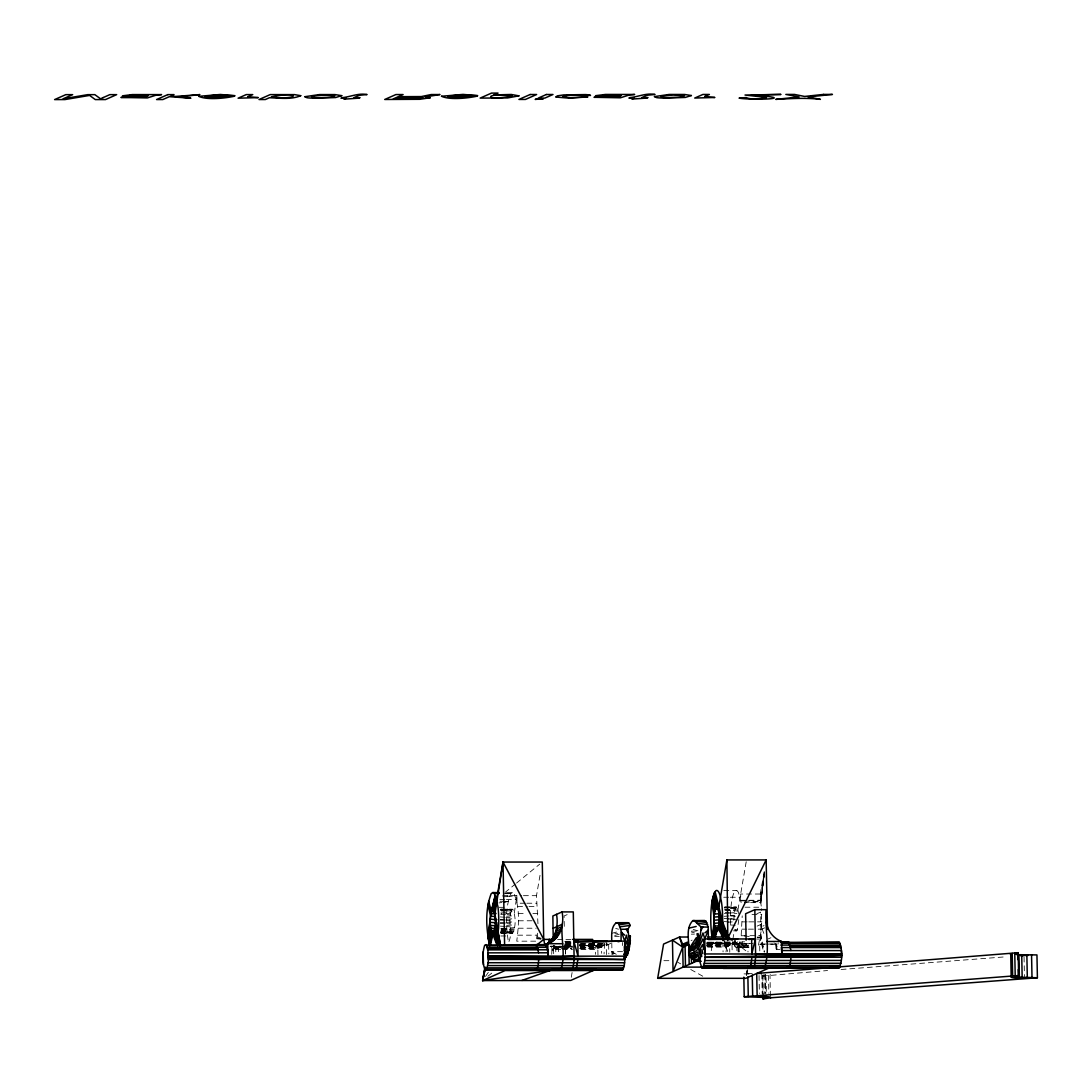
<?xml version="1.0" encoding="UTF-8"?>
<svg xmlns="http://www.w3.org/2000/svg" width="1092" height="1092" viewBox="0 0 1092 1092"><rect width="100%" height="100%" fill="white"/><g stroke="black" fill="none" stroke-linecap="round" stroke-linejoin="round"><path stroke-width="0.75" stroke-dasharray="5 3.75" d="M733.838 920.215L734.411 911.383L736.104 907.07L737.387 908.134L738.533 913.54M738.82 919.601L737.209 930.466L735.912 931.039L735.012 929.251M537.455 933.196L536.363 941.181L516.734 941.181C518.741 925.497 520.283 908.285 513.895 893.433L512.366 892.587L505.814 892.587M537.96 923.723L536.5 895.672L540.554 872.126M749.221 936.417L741.168 935.762L742.205 915.874M758.435 945.194L761.534 929.142L761.452 908.653M516.584 900.654L516.871 895.672L514.291 913.103L501.351 913.881M512.366 892.587L510.824 893.679C504.75 908.776 506.115 926.016 508.34 941.836M551.706 954.244L552.129 946.532L572.099 946.518M760.837 903.139L764.318 874.883M764.496 873.068L760.769 902.647L744.416 902.647M501.242 933.291L512.694 933.291C516.079 926.18 515.806 916.611 512.885 909.322L500.778 909.199M780.029 949.59L776.712 949.59L778.227 942.887M745.003 907.22L761.37 907.22L760.633 901.596L764.386 873.259M744.389 902.47L760.633 901.596L764.482 871.689M760.346 897.16L764.386 871.252M726.003 951.883L727.586 941.973M508.968 941.563C513.336 931.217 506.797 919.123 512.23 909.199M571.28 977.272L572.099 972.535M711.261 950.695L712.407 944.048L713.595 943.297M737.933 909.827L746.246 861.547M732.841 939.407L734.193 931.558M749.03 900.627L760.401 900.272L760.291 894.02L764.195 871.293M747.146 970.283L746.314 975.101L747.31 970.106M747.46 970.037L746.437 975.006L747.706 970.037M747.542 970.242L746.464 975.088L747.597 970.365M604.545 943.42L604.067 953.944M732.896 942.464L735.776 947.651L738.806 945.208L740.117 941.236L743.393 941.236M762.926 995.645L762.557 976.071L766.038 974.678L766.366 996.955M485.49 976.48L488.342 972.385M565.642 954.135L565.56 949.194L568.604 946.191L568.55 944.089L572.481 942.341L564.973 942.328M739.284 951.896L739.175 946.955L742.26 943.952L742.219 941.864L746.15 941.85L746.218 945.576L747.856 945.563L747.993 951.951M487.851 976.303L493.052 972.044M504.982 892.519L515.274 884.111M516.557 883.059L539.721 864.141M564.878 948.347A40.732 3.686 -1 0 1 565.56 949.194L568.645 947.815L568.604 946.191M603.849 942.765L603.903 945.617L580.63 945.631L607.316 944.908L610.728 943.392M742.219 941.864L737.81 943.816L707.862 943.038M738.124 951.978L737.96 943.747L739.175 946.955L742.273 945.59L747.856 945.563M567.158 914.632L564.086 915.983L564.332 929.21M579.497 945.153L583.851 943.242M597.966 954.954L597.774 945.44L580.125 945.904M580.248 947.255L600.204 947.255L599.112 944.853L600.15 944.403L600.204 947.255L599.167 947.269L599.112 944.853L580.835 944.853M579.866 943.816L602.511 943.351L602.566 946.218L580.958 946.218M606.456 954.572L606.251 944.143L607.288 943.693L607.316 944.908L595.468 949.371L579.402 949.371M691.1 940.553L692.123 940.103M712.407 944.048L717.853 941.645M757.125 926.112L765.028 922.644M763.84 933.387L761.301 926.794L764.059 925.579M706.701 946.082L728.309 946.082L728.255 943.229L707.288 943.679M707.398 945.044L730.684 945.03L730.63 942.178L706.319 942.642M761.929 929.074L764.673 927.859M707.657 947.133L725.948 947.119L737.769 941.905L737.81 943.816M768.181 938.943L770.925 937.728M565.683 945.358L568.55 944.089L564.619 944.089L573.873 941.222M550.409 946.409A40.732 3.686 -1 0 1 553.958 946.641L557.207 946.15L550.586 946.122M759.786 950.941L759.663 944.553L761.165 943.911L777.6 944.457L776.303 943.747L777.081 946.75M756.838 913.745L760.619 912.107L761.165 943.911M503.453 902.688L508.19 901.296L503.289 901.309M614.7 935.489L619.314 934.192M762.557 976.071L827.572 970.542M611.725 933.332L618.058 931.626M741.14 902.647L738.41 892.273L736.895 890.581L735.353 890.895L733.865 893.038A28.665 5.938 90 0 0 730.616 926.78M498.88 902.961L501.979 902.415M503.535 902.128L508.19 901.296L503.221 901.733M553.958 946.641L556.784 946.314M500.218 922.904L505.118 922.508M506.756 922.385L514.946 921.716M727.299 919.177L733.851 918.645M500.218 919.764L505.105 919.382M506.743 919.246L514.892 918.604M727.395 922.276L732.282 921.894M506.62 925.443L514.837 924.801M724.105 916.311L729.033 915.942M730.671 915.806L733.961 915.56M841.113 969.491L1005.377 956.838M506.552 916.256L514.66 915.669M724.337 913.39L729.279 913.048M730.93 912.939L734.233 912.721M501.365 928.541L514.564 927.654M759.663 944.553L762.052 944.403A40.732 3.645 -1.2 0 1 765.055 944.239M500.846 912.967L510.783 912.434M724.76 909.554L737.66 908.981M501.46 931.804L511.138 931.38M501.351 911.001L511.302 910.632M734.179 929.852L737.496 929.729M752.238 973.491L743.775 973.887L749.167 973.982M740.908 900.886L747.406 900.682M565.765 946L572.413 945.822M749.726 943.638L732.022 944.116L752.948 943.543M724.187 907.984L729.019 907.875M730.63 907.834L737.073 907.67M500.464 932.964L505.296 932.855M506.906 932.814L511.725 932.691M500.272 909.759L505.268 909.663M506.934 909.636L511.916 909.554M733.565 930.875L736.882 930.821M748.812 947.487L735.776 947.651L748.866 947.651M741.168 935.762L760.824 935.598L764.537 952.006M725.17 907.179L736.431 907.138M501.105 933.264L512.366 933.223M757.234 937.346L760.496 937.332L764.168 952.047M568.645 947.815L564.701 947.815M614.769 933.332L617.813 933.319M614.673 936.349L619.246 936.349M723.805 890.594L736.895 890.581M505.719 893.447L513.895 893.433M504.286 893.679L510.824 893.679M760.291 894.02L740.649 894.02L740.772 900.272L747.324 900.272M502.702 895.672L521.771 895.672M523.409 895.672L536.5 895.672M507.166 896.191L515.342 896.191M502.866 896.655L509.404 896.655M723.737 897.242L728.651 897.242M730.289 897.242L740.103 897.242M499.877 899.371L504.777 899.371M506.415 899.371L516.229 899.371M748.948 900.272L760.401 900.272M525.197 903.221L517.007 903.221L516.871 895.672M526.822 903.221L536.65 903.221M517.553 906.51L527.368 906.51M529.006 906.51L537.182 906.51M499.099 907.316L507.275 907.316M724.651 907.083L736.104 907.07M518.168 913.376L526.358 913.376M532.896 913.376L537.81 913.376M752.006 914.386L761.82 914.373M518.386 920.788L534.766 920.774M742.246 921.866L747.146 921.866M748.784 921.866L761.875 921.853M518.222 928.214L536.227 928.214M501.31 928.992L514.387 928.978M741.905 929.156L746.805 929.156M748.443 929.156L756.619 929.156M758.258 929.156L761.534 929.142M501.051 930.534L510.865 930.534L512.694 933.291M500.818 931.135L513.909 931.121M691.427 931.121L699.044 931.121L693.188 929.428M500.245 932.595L505.159 932.595M506.797 932.595L513.336 932.595M691.318 934.151L694.362 934.151M517.663 935.175L537.291 935.175M500.832 935.981L507.37 935.981M756.906 939.038L760.168 939.038L763.758 952.087M557.602 939.407L564.264 939.407M565.929 939.407L572.59 939.407M565.67 941.29L572.317 941.277M564.646 941.741L571.293 941.741M707.343 942.191L730.63 942.178M706.811 942.369L736.745 942.355L736.909 950.695M565.601 942.778L572.263 942.778M707.138 942.956L735.407 942.956L735.353 940.089M706.647 943.229L728.255 943.229M565.929 943.365L572.577 943.365M580.889 943.365L602.511 943.351M707.78 943.406L734.384 943.406L734.329 940.553L735.407 942.956M564.905 943.829L571.553 943.816M706.442 944.007L750.027 944.116M565.233 944.416L571.88 944.416M580.193 944.403L600.15 944.403M707.602 944.266L725.893 944.266L726.043 952.115M564.701 944.594L571.348 944.594M579.661 944.594L606.265 944.58M707.07 944.457L732.022 944.443M565.861 944.867L572.522 944.867M565.028 945.181L571.676 945.181M579.988 945.181L604.927 945.167M738.806 945.208L748.621 945.194M564.523 945.454L571.184 945.454M579.497 945.454L597.774 945.44M706.374 945.495L729.647 945.495M565.656 945.631L572.317 945.631M565.165 945.904L571.812 945.904M734.261 945.972L752.265 945.972M572.645 946.218L559.336 946.232L552.238 949.357L552.334 954.026M550.122 946.45L571.635 946.436M579.92 946.668L601.542 946.668L601.665 953.33M707.329 946.532L727.286 946.532M749.003 947.064L737.55 947.064L748.866 947.255M556.975 947.269L563.622 947.269M565.287 947.269L571.935 947.269M555.951 947.719L560.933 947.719M562.598 947.719L572.577 947.719M580.889 947.719L599.167 947.269M553.671 953.766L553.521 945.918L554.613 948.306L571.239 948.306M579.552 948.306L597.843 948.293L596.751 945.89L596.805 948.757L580.18 948.757M553.576 948.771L560.237 948.757M561.889 948.757L571.867 948.757M560.728 949.357L552.238 949.357L551.405 946.518M562.421 949.357L572.617 949.357M622.563 951.664L611.943 951.678L613.076 954.654M663.881 960.687L670.215 960.687M500.914 909.226L512.558 909.267M500.027 901.255L504.927 901.282M724.515 907.22L729.347 907.316M730.957 907.343L735.79 907.425M506.579 932.827L513.022 932.937M506.552 909.636L513.199 909.8M744.198 900.996L760.633 901.596M730.343 908.326L735.175 908.503M500.723 931.367L505.569 931.558M507.179 931.612L513.622 931.858M500.518 910.551L505.5 910.755M507.152 910.824L513.786 911.11M724.952 909.773L734.643 910.305M501.228 929.347L514.155 930.056M724.924 910.223L738.151 910.987M500.723 928.801L510.647 929.374M730.33 924.965L735.189 925.306M500.641 914.181L505.5 914.509M507.125 914.618L510.36 914.837M725.347 912.612L736.882 913.431M500.382 926.125L505.323 926.466M506.975 926.589L510.264 926.821M724.051 921.552L728.937 921.935M500.327 916.925L505.214 917.307M506.838 917.43L510.1 917.676M730.548 915.847L735.476 916.229M500.191 923.122L505.118 923.504M506.756 923.627L510.046 923.887M724.105 918.413L729.006 918.809M730.644 918.945L737.182 919.464M500.177 919.983L505.077 920.379M506.715 920.501L509.991 920.761M757.275 937.072L760.496 937.332M536.745 938.765L540.922 939.147M536.868 937.96L540.977 938.833M760.742 944.075L762.052 944.403M615.697 928.446L618.536 929.21M691.4 931.981L694.416 932.855M537.059 936.718L541.059 938.328M773.928 942.956L776.03 943.843L776.712 949.59M677.832 962.284L680.698 963.881M690.745 969.505L705.077 977.517M616.257 954.326L611.943 951.678L613.745 954.504M607.316 944.908L606.251 944.143L606.21 941.727M735.012 942.246L746.983 951.664M614.209 953.657L611.943 951.678L614.182 954.244M599.112 944.853L600.19 946.819M730.684 945.03L729.592 942.628L729.784 952.156M728.309 946.082L727.231 943.679L727.381 951.528M724.638 941.359L725.893 944.266M564.25 945.986L565.56 949.194M594.253 943.665L595.399 946.518L595.549 954.367M713.663 943.502L713.172 942.041M723.668 939.898L725.948 947.119M760.906 924.474L761.301 926.794M738.779 951.937L737.96 943.747L738.656 951.746M768.14 944.102A40.732 3.645 -1.2 0 1 776.03 943.843L776.494 952.811M776.03 943.843L776.207 951.405M601.487 943.816L601.542 946.668M553.398 945.249L553.576 953.698M1024.05 957.042L1024.432 976.603M770.392 996.191L769.997 974.979A17.199 1.515 -1.1 0 0 770.338 974.569M768.509 975.374L768.85 993.324M765.437 974.392L765.82 993.966M765.137 975.156L765.478 993.092M763.991 974.16L764.373 993.734M762.762 975.552L763.172 996.764M761.793 973.968L762.175 993.543M759.049 975.484L759.39 993.433M732.991 941.14L733.046 943.993L731.968 941.591L732.145 951.118M722.863 941.973L723.054 951.883M622.385 942.492L622.44 945.549M611.779 942.928L612.011 954.667M608.64 944.307L608.831 953.917M565.506 948.757L565.615 954.736M558.312 946.682L558.435 953.343M555.692 946.791L555.842 954.79M554.559 945.454L554.613 948.306M742.26 943.952L742.273 945.59M739.175 946.955A40.732 3.645 -1.2 0 1 746.573 945.713"/><path stroke-width="1.5" d="M486.063 944.607C489.175 952.374 489.489 962.571 485.885 970.16L485.189 970.024C481.845 962.448 482.35 953.07 484.684 945.208L545.823 944.58L547.542 949.808L548.034 956.21L547.788 943.706C560.524 939.27 564.482 924.023 562.093 911.916L573.3 911.916L574.133 959.581L573.041 967.922L571.744 970.215L560.524 970.187L559.159 969.054M490.458 945.153L493.065 933.291C496.45 926.18 496.164 916.611 493.256 909.336L495.864 896.723M714.55 892.573C716.584 904.708 722.631 919.136 716.939 931.176L716.284 931.039C713.363 923.764 713.09 914.195 716.475 907.083L713.991 893.761M560.524 970.187C566.202 955.95 560.674 939.202 562.203 924.282L553.043 928.35L553.221 936.799M751.91 966.857L753.275 967.976L764.496 967.949C770.693 949.671 764.537 928.76 766.052 909.677L754.831 909.677L755.664 957.343L754.572 965.683L753.275 967.976L701.842 967.853L700.122 962.571L699.74 958.203L700.545 957.848L698.471 948.32L702.948 938.861C704.927 948.047 706.838 959.226 702.538 967.99M781.149 942.314L839.352 942.314C842.464 950.081 842.751 960.291 839.134 967.867L764.496 967.949L763.131 966.816M483.033 960.414L483.196 951.91L483.456 964.755M495.195 895.222C492.601 907.22 487.223 921.061 492.41 933.169L489.817 945.781M628.159 951.937L629.169 949.562L628.883 945.931L626.494 935.162L624.692 941.113L624.856 959.54L538.738 959.445L488.26 957.616L562.926 958.107L538.738 959.445L538.165 965.505L536.363 970.106L485.189 970.024M577.873 959.595L576.18 969.505L571.744 970.215L570.379 969.095M534.998 968.973L535.667 969.969L622.481 970.187L624.283 965.601L624.856 959.54L488.274 956.169L624.87 956.169L624.324 946.832L626.453 941.072L628.282 950.531L628.05 953.698L627.231 952.947M841.086 947.583L781.34 947.556L781.654 950.545L841.4 950.572L841.523 957.22L751.91 957.356L750.818 965.71L749.522 968.017L701.842 967.853M751.91 957.356L704.941 957.329L791.072 955.295L841.55 955.323L791.045 957.193L789.953 965.533L788.642 967.84L748.812 967.881L748.157 966.884M630.398 935.953L629.524 947.255M712.516 936.704L714.209 920.228L712.284 900.272M629.975 943.788L630.371 940.198M712.68 937.455L714.359 923.3L720.87 922.795M487.96 937.305L490.554 916.174L488.015 904.913M488.028 937.728L490.363 919.191L496.901 919.723M488.179 938.656L490.335 922.344L496.915 922.863M549.89 942.778L544.403 945.208C555.801 939.857 558.599 925.702 556.524 914.345L562.093 911.916M488.411 940.021L490.485 925.429L495.427 925.784M713.144 936.868L714.659 926.098L719.532 925.743M731.408 939.639L708.394 938.902L708.189 927.094L705.855 921.129L692.792 920.638C684.67 928.978 690.035 942.573 688.683 952.797C688.67 958.203 694.662 960.878 699.399 959.936L699.74 958.203L695.7 959.882M488.684 941.727L490.786 928.227L495.754 928.514M544.703 944.321L543.72 939.42L542.287 862.038L503.03 862.052L494.881 914.277L500.627 945.863M727.845 940.321L726.89 859.936L766.161 859.923L767.485 929.415M628.91 950.04L630.057 935.68M579.197 969.355L595.836 969.355L570.747 980.425L482.65 980.561L484.875 967.553M489.066 943.133L491.236 930.548L494.512 930.548M494.43 911.957L503.03 862.052L543.72 939.42L552.62 939.407M657.671 978.336L683.114 967.116L726.33 967.102L723.368 968.413L768.236 968.399L745.754 978.323L657.671 978.336L663.581 944.061L679.538 937.018L687.851 937.018M718.85 906.688L726.89 859.936M493.884 910.264L496.205 897.979M575.866 969.355L552.566 969.368L549.945 970.529L482.65 980.561L485.121 967.457M491.782 932.227L489.462 944.525C486.077 927.995 485.039 909.65 491.195 893.679L492.724 892.587L499.276 892.587M732.363 940.144L728.378 937.004L721.539 935.762L722.617 921.866A28.665 5.938 90 0 0 721.28 900.886L720.147 895.781A28.665 5.938 90 0 0 715.71 890.854L712.926 897.01L711.861 902.483A28.665 5.938 90 0 0 712.134 937.359M688.629 952.074C698.539 948.156 700.723 936.363 701.05 926.971L694.034 920.488M593.215 970.515L505.105 970.542L482.65 980.561L485.38 967.321M714.1 937.564L715.656 930.111M494.703 911.247L491.386 911.37L495.55 895.877M482.65 980.561L485.49 967.635M491.96 909.895L495.304 895.426M704.859 932.923L708.394 929.974L704.804 938.902L755.405 938.983L751.801 953.998L704.968 953.958L704.804 938.902L702.989 932.964L699.085 943.734L697.119 947.365L694.239 949.74M696.942 937.987L696.068 941.591L688.615 950.477M714.837 936.922L716.284 931.039M715.26 937.236L716.939 931.176M611.738 940.717C611.657 934.711 611.015 927.067 616.12 922.849L629.183 923.327L630.18 925.443L627.914 929.183L629.21 940.744M1018.085 959.759L1018.167 952.702L756.715 973.436L757.152 996.273A17.199 1.515 -1.1 0 1 770.433 997.815L1037.4 977.763L1036.95 954.927L1016.734 954.667M1037.4 977.763L1015.096 976.971L1018.618 975.538L1018.167 952.702M770.433 997.815L762.994 998.907L766.475 997.515L744.212 996.737L743.843 977.149M628.282 950.531L624.365 957.384M624.269 950.6L626.098 946.723L627.013 951.269L624.542 955.746M707.807 937.018L728.378 937.004L766.161 859.923M701.105 930.125L702.798 927.053M690.431 957.397L695.522 955.773L693.324 959.39L697.01 956.892L696.655 954.544L694.362 954.299L689.994 956.783M623.655 954.544L625.443 951.733M625.102 957.821L627.463 954.217L627.477 955.336L627.054 954.79M688.588 949.467L696.314 937.673M698.471 948.32L696.355 950.791L694.608 951.501L693.311 950.75M623.928 959.104L626.412 956.496L623.928 957.739M688.629 951.364L695.604 945.058L697.993 938.287L696.983 933.756M535.995 945.645L543.72 939.42M689.38 955.664L693.611 952.579L695.427 953.139L697.652 952.006L698.73 957.602M691.741 958.462L695.522 955.773M556.524 914.345L552.866 915.983L553.043 928.35M699.399 959.936L683.114 967.116L682.664 944.28L679.538 937.018L682.718 947.133L673.054 971.552L672.454 940.144L682.718 947.133L688.779 944.457L689.175 964.441M556.401 929.033L561.902 926.617M555.869 931.312L561.37 928.896M555.105 933.524L560.606 931.094M554.122 935.639L559.623 933.21M535.176 945.153L545.618 944.662L544.444 945.14M552.948 937.632L558.435 935.202M551.556 939.489L557.057 937.059M549.999 941.195L555.5 938.765M548.266 942.724L553.767 940.294M546.396 944.061L551.897 941.645M754.831 909.677L745.618 913.745L746.123 940.198M839.352 942.314L781.312 942.887M1014.659 954.135L1017.962 953.234M521.908 980.439L549.945 970.529M1018.618 975.538L744.212 996.737M688.806 928.159L696.191 926.466M575.17 941.754L624.692 941.113L618.509 923.341M748.921 939.529L751.637 938.929L751.801 953.998L841.563 953.876L791.072 955.295L755.691 953.985M752.757 939.543L755.405 938.983M617.99 941.713L621.089 941.113L621.075 932.186L624.733 935.134M688.724 953.534L693.611 952.579M619.533 924.719L629.183 923.327M620.324 926.753L630.18 925.443M628.009 922.685L617.349 922.699M705.855 921.129L698.361 921.047M714.209 920.228L720.761 919.696M720.816 916.57L714.236 917.075L712.434 899.549M1020.624 955.664L1028.487 955.35M719.382 913.717L714.427 914.059L712.653 898.416M696.873 961.056L700.19 960.837M718.427 928.555L715.11 928.418L718.331 928.227M488.301 903.029L490.909 913.513L495.877 913.24M781.503 942.628L788.874 942.287L790.922 950.531M488.26 957.616L538.752 957.548L574.16 956.21M627.914 929.183L620.857 929.306M592.601 941.836L621.089 941.113M686.418 945.058L687.441 945.044L687.4 942.191L686.377 942.642L686.418 945.508M536.773 945.126L544.772 945.017L536.541 944.539L538.602 952.797L547.87 952.797M780.985 942.396L788.874 942.287L781.531 942.806M692.792 920.638L704.695 920.501M708.189 927.094L701.05 926.971M766.898 954.49L841.563 953.876M841.55 955.323L766.884 955.869L791.045 957.193M766.666 941.481L781.572 941.454L781.817 953.958L781.654 950.545M486.732 945.604L546.478 945.536M487.319 947.406L547.078 947.337M487.523 948.443L538.001 948.375M487.796 949.876L547.542 949.808M538.602 952.797L488.124 952.852L488.26 959.513L538.738 959.445M488.056 962.721L624.651 962.748M487.687 965.574L624.283 965.601M487.182 967.853L623.764 967.881M486.568 969.423L623.15 969.45M492.724 892.587L499.18 893.447M715.11 928.418L718.372 928.418M707.793 939.065L737.714 939.052L708.421 939.516M572.59 939.407L592.56 939.393L593.693 942.246M573.982 941.277L607.234 941.277L574.624 941.741M840.021 943.311L781.817 943.283M687.332 943.693L684.002 943.693L684.056 946.546M840.608 945.112L780.862 945.085M790.321 946.122L840.813 946.15M841.318 960.428L704.722 960.551M696.273 961.315L701.255 961.315M840.936 963.281L704.354 963.39M840.431 965.56L703.835 965.669M839.816 967.13L703.221 967.239M839.134 967.867L787.946 967.703L787.291 966.707M547.788 943.706L562.694 943.72M488.274 956.169L562.94 956.742M718.481 909.418L715.26 909.24L713.294 895.877M490.909 913.513L495.768 913.84M490.554 916.174L495.44 916.557M616.12 922.849L620.843 923.313M695.195 921.129L706.865 922.522M696.792 923.245L707.657 924.555M716.475 907.083L718.304 909.827M492.41 933.169L496.437 943.734L498.594 928.227A28.665 5.938 90 0 0 497.925 906.524L494.267 893.447M622.481 970.187L621.116 969.054M535.667 969.969L536.363 970.106M715.123 891.714L722.617 921.866L728.378 937.004L721.662 934.616L718.154 929.005M781.572 941.454C773.409 938.465 767.389 930.657 766.407 922.044M718.973 924.201L722.058 931.08L728.378 937.004L722.467 924.869L718.741 912.148L722.494 924.46L728.378 937.004L721.853 932.95L718.632 926.862M719.055 914.946L722.426 925.839L728.378 937.004L722.262 929.156L719.178 921.184M837.769 966.734L838.438 967.744M574.133 969.109L574.802 970.119M728.378 937.004L722.358 927.34L719.191 918.031M626.194 929.251L627.982 932.322M687.441 944.607L686.377 942.642L687.441 945.044M685.08 946.095L684.002 943.693L685.039 943.229L685.462 966.065M722.822 940.321L722.768 937.018L724.01 939.912M549.358 942.683L549.29 939.407L550.423 942.259M722.768 937.018L723.668 939.898M493.707 932.595L497.652 945.754M549.29 939.407L550.136 942.259M488.588 901.2L491.386 911.37M494.28 931.135L497.966 944.553M698.034 933.483L699.412 938.547M701.76 956.524L700.108 949.057L702.579 944.512L703.767 949.685M494.758 928.992L498.594 944.375M495.113 926.316L499.522 945.822M701.91 949.521L702.852 953.739M714.468 892.696L717.744 908.148M495.304 923.3L499.972 945.795M714.236 893.038L717.13 907.206M495.331 920.147L500.327 945.89M495.181 917.075L500.286 944.594M713.663 894.758L715.833 907.78M712.926 897.01L714.782 911.383M556.715 926.712L556.797 929.947M1031.558 954.845L1032.008 977.681M1026.862 954.981L1027.313 977.818M1021.73 954.968L1022.167 977.804M1018.932 954.858L1019.382 977.695M1018.276 969.546L1018.413 976.071M1014.755 953.029L1015.205 975.866M1012.216 953.412L1012.666 976.248M762.926 995.645L762.994 998.907M752.265 975.115L752.675 996.327M747.883 976.903L748.266 996.477M693.843 959.022L693.898 962.352M691.4 956.742L691.536 963.403M503.03 862.052L504.613 945.112M758.162 973.436A17.199 1.515 -1.1 0 1 760.947 973.477M1024.46 978.241A17.199 1.556 -1.1 0 1 1011.178 976.671L1010.728 953.835A17.199 1.556 -1.1 0 0 1010.387 954.244M1024.009 955.404A17.199 1.556 -1.1 0 1 1019.778 955.35M271.485 96.751C296.574 101.01 304.354 90.677 271.485 96.751M341.728 95.646L335.654 97.543L315.219 98.239A16.325 1.447 -1.1 0 1 307.016 97.734L304.682 96.724L319.478 94.567L334.93 94.581L341.728 95.646M691.386 95.536L685.312 97.434L664.878 98.13A16.325 1.447 -1.1 0 1 656.688 97.638L654.34 96.615L669.137 94.458L684.588 94.472L691.386 95.536M300.723 95.673C291.605 99.781 279.538 98.062 269.369 97.748L265.315 99.536L258.995 99.536L270.215 94.594L294.485 94.608L300.723 95.673M590.444 95.427L573.86 94.936A8.163 0.723 -1.1 0 0 567.799 95.277L562.598 96.683L570.584 97.652L587.905 96.874L569.355 98.198L555.664 97.038L557.452 95.837L563.772 94.908L585.394 94.581A13.568 1.201 -1.1 0 1 589.939 95.141L590.444 95.427M766.461 97.461C761.247 98.976 750.027 99.85 746.3 97.543L739.066 98.116C752.702 100.546 803.043 98.608 751.433 95.018L780.985 94.431L745.017 95.031L766.461 97.461M205.173 96.697L213.5 97.761L226.672 96.683L205.173 96.697M447.87 96.615L456.197 97.679L469.369 96.615L447.87 96.615M512.216 95.714C483.538 102.279 483.565 91.905 512.216 95.714M145.154 96.983L120.925 97.434L147.379 97.925L155.856 95.236L161.589 94.608L132.364 94.581L122.481 95.809L145.154 96.983M618.236 96.833L594.007 97.297L620.447 97.789L628.924 95.1L634.67 94.458L605.446 94.444L595.549 95.673L618.236 96.833M248.075 96.669L258.231 97.611L238.097 98.198L246.26 94.594L252.757 94.594L248.075 96.669M704.709 96.519L714.864 97.475L694.73 98.048L702.893 94.458L709.391 94.458L704.709 96.519M147.952 95.714L146.601 96.451L129.566 95.591L147.952 95.714M621.02 95.564L619.669 96.314L602.648 95.441L621.02 95.564M312.012 96.301L311.425 96.86L312.408 97.325A9.05 0.805 -1.1 0 0 317.403 97.72L330.712 97.243L334.916 95.891L323.56 94.99L312.012 96.301M661.67 96.205L661.097 96.751L662.066 97.215A9.05 0.805 -1.1 0 0 667.062 97.611L680.384 97.133L684.575 95.782L673.218 94.881L661.67 96.205M430.221 97.734L419.669 99.304L384.712 99.481L395.905 94.554L403.098 94.554L398.293 96.669L421.335 96.574L431.176 94.54L439.994 94.54L424.993 96.97L430.221 97.734M422.973 97.857L416.885 98.799L393.202 98.908L397.038 97.229L422.973 97.857M198.826 96.342C206.347 100.027 224.01 98.553 234.452 96.205L206.088 96.219L217.076 95.018L234.985 95.727L220.311 94.472L198.826 96.342M441.523 96.26C449.044 99.959 466.707 98.485 477.149 96.137L448.785 96.137L459.773 94.949L477.695 95.659L463.008 94.403L441.523 96.26M518.918 95.85L507.589 97.939L480.152 98.103L491.523 93.093L498.034 93.093L493.857 94.922L511.288 94.472L518.918 95.85M103.235 97.557L100.546 98.799L94.84 94.649L87.729 94.649L63.036 98.812L72.659 94.649L65.793 94.649L54.6 99.59L64.906 99.577L89.612 95.414L95.291 99.577L105.487 99.577L116.667 94.635L109.842 94.635L103.235 97.557M167.772 94.622L156.579 99.549L162.831 99.549L169.328 96.683L190.868 98.212L179.102 96.86L199.863 94.608L175.362 96.437L170.953 95.973L174.024 94.622L167.772 94.622M342.069 97.666L340.95 98.157L346.191 98.157L343.912 99.167L358.94 98.157L360.06 97.666L353.89 97.666L359.213 95.318L367.103 94.554C358.285 92.875 350.355 96.929 342.069 97.666M530.111 94.513L518.932 99.44L525.429 99.44L536.622 94.513L530.111 94.513M536.745 98.758L535.189 99.44L543.352 98.758L536.745 98.758M546.382 94.499L538.26 98.089L544.867 98.089L552.989 94.499L546.382 94.499M630.016 97.584L628.896 98.075L634.124 98.075L631.858 99.072L646.887 98.075L648.006 97.57L641.823 97.584L647.147 95.236L655.05 94.472C646.232 92.779 638.301 96.833 630.016 97.584M823.518 94.417L804.613 96.451L794.498 94.431L785.831 94.431L799.098 96.956L775.825 99.372C790.895 98.621 805.459 97.57 820.392 99.358L808.025 96.956L832.445 94.417L823.518 94.417M577.845 941.168L573.873 941.222L578.037 956.223L577.845 941.168"/></g></svg>
